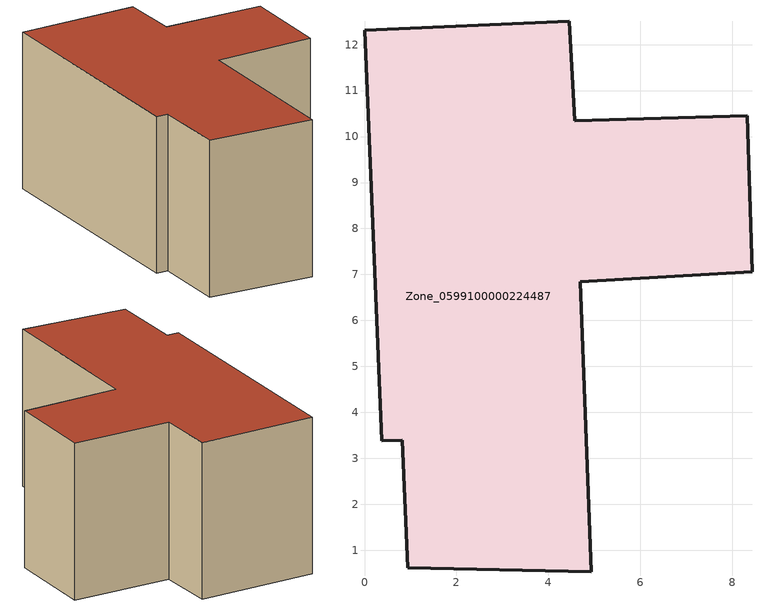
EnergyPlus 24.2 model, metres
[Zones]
Zone_0599100000224487
 floor ground (C_G): 0.82,3.4 0.37,3.38 0,12.32 4.45,12.51 4.58,10.35 8.33,10.46 8.43,7.06 4.7,6.84 4.93,0.53 0.94,0.62 z0
 wall outside (C_F): 0.37,3.38 0.82,3.4 0.94,0.62 4.93,0.53 4.7,6.84 8.43,7.06 8.33,10.46 4.58,10.35 4.45,12.51 0,12.32 0.37,3.38 z0:5.84
 roof outside (C_R): 4.7,6.84 8.43,7.06 8.33,10.46 4.58,10.35 4.45,12.51 0,12.32 0.37,3.38 0.82,3.4 0.94,0.62 4.93,0.53 z5.84
[BUILDING]
Pand.0599100000224487: North Axis=0; Terrain=City; Loads Convergence Tolerance Value=0.04; Temperature Convergence Tolerance Value=0.4; Solar Distribution=FullExterior; Maximum Number of Warmup Days=25; Minimum Number of Warmup Days=1
[Site:Location]
Rotterdam.The.Hague.AP_ZH_NLD Design_Conditions: Latitude=51.96; Longitude=4.45; Time Zone=1; Elevation=-4.5
[SITE:GROUNDTEMPERATURE:BUILDINGSURFACE]
18, 18, 18, 18, 18, 18, 18, 18, 18, 18, 18, 18
[MATERIAL] Thermal Absorptance=0.9; Solar Absorptance=0.7; Visible Absorptance=0.7
Name | Roughness | Thickness | Conductivity | Density | Specific Heat
G.TC.1946-1964 | MediumSmooth | 0.15 | 1 | 540 | 1210
F.TC.1946-1964 | Rough | 0.3 | 0.857143 | 1920 | 840
R.TC.1946-1964 | MediumRough | 0.2 | 0.235294 | 1500 | 1000
[CONSTRUCTION]
C_G: G.TC.1946-1964
C_F: F.TC.1946-1964
C_R: R.TC.1946-1964
[ZONE]
Zone_0599100000224487: Type=1; Multiplier=1; Ceiling Height=Autocalculate; Volume=Autocalculate; Floor Area=autocalculate; Part of Total Floor Area=Yes
[ZONEINFILTRATION:DESIGNFLOWRATE]
Infil_Zone_0599100000224487: Zone or ZoneList or Space or SpaceList=Zone_0599100000224487; Schedule=AlwaysOn; Design Flow Rate Calculation Method=Flow/Area; Flow Rate per Floor Area=0.003; Constant Term Coefficient=1; Temperature Term Coefficient=0; Velocity Term Coefficient=0; Velocity Squared Term Coefficient=0
[HVACTEMPLATE:ZONE:IDEALLOADSAIRSYSTEM]
Zone_0599100000224487: Maximum Heating Supply Air Temperature=50; Minimum Cooling Supply Air Temperature=13; Maximum Heating Supply Air Humidity Ratio=0.0156; Minimum Cooling Supply Air Humidity Ratio=0.0077; Heating Limit=NoLimit; Cooling Limit=NoLimit; Dehumidification Control Type=ConstantSensibleHeatRatio; Cooling Sensible Heat Ratio=0.7; Dehumidification Setpoint=60; Humidification Control Type=None; Humidification Setpoint=30; Outdoor Air Method=None; Outdoor Air Flow Rate per Person=0.00944; Outdoor Air Flow Rate per Zone Floor Area=0; Outdoor Air Flow Rate per Zone=0; Demand Controlled Ventilation Type=None; Outdoor Air Economizer Type=NoEconomizer; Heat Recovery Type=None; Sensible Heat Recovery Effectiveness=0.7; Latent Heat Recovery Effectiveness=0.65
[ZONECONTROL:THERMOSTAT]
ThermostatControl_Zone_0599100000224487: Zone or ZoneList=Zone_0599100000224487; Control Type Schedule=DualSetpointControlType; Control 1=Thermostat_Zone_0599100000224487; Temperature Difference Between Cutout And Setpoint=0
[THERMOSTATSETPOINT:DUALSETPOINT]
Thermostat_Zone_0599100000224487: Heating Setpoint Temperature Schedule=HeatingSetpoint_Zone_0599100000224487; Cooling Setpoint Temperature Schedule=CoolingSetpoint_Zone_0599100000224487
[SCHEDULE:COMPACT]
HeatingSetpoint_Zone_0599100000224487: Through: 12/31, For: AllDays, Until: 24:00, 21
CoolingSetpoint_Zone_0599100000224487: Through: 12/31, For: AllDays, Until: 24:00, 24
DualSetpointControlType: Through: 12/31, For: AllDays, Until: 24:00, 4
AlwaysOn: Through: 12/31, For: AllDays, Until: 24:00, 1
